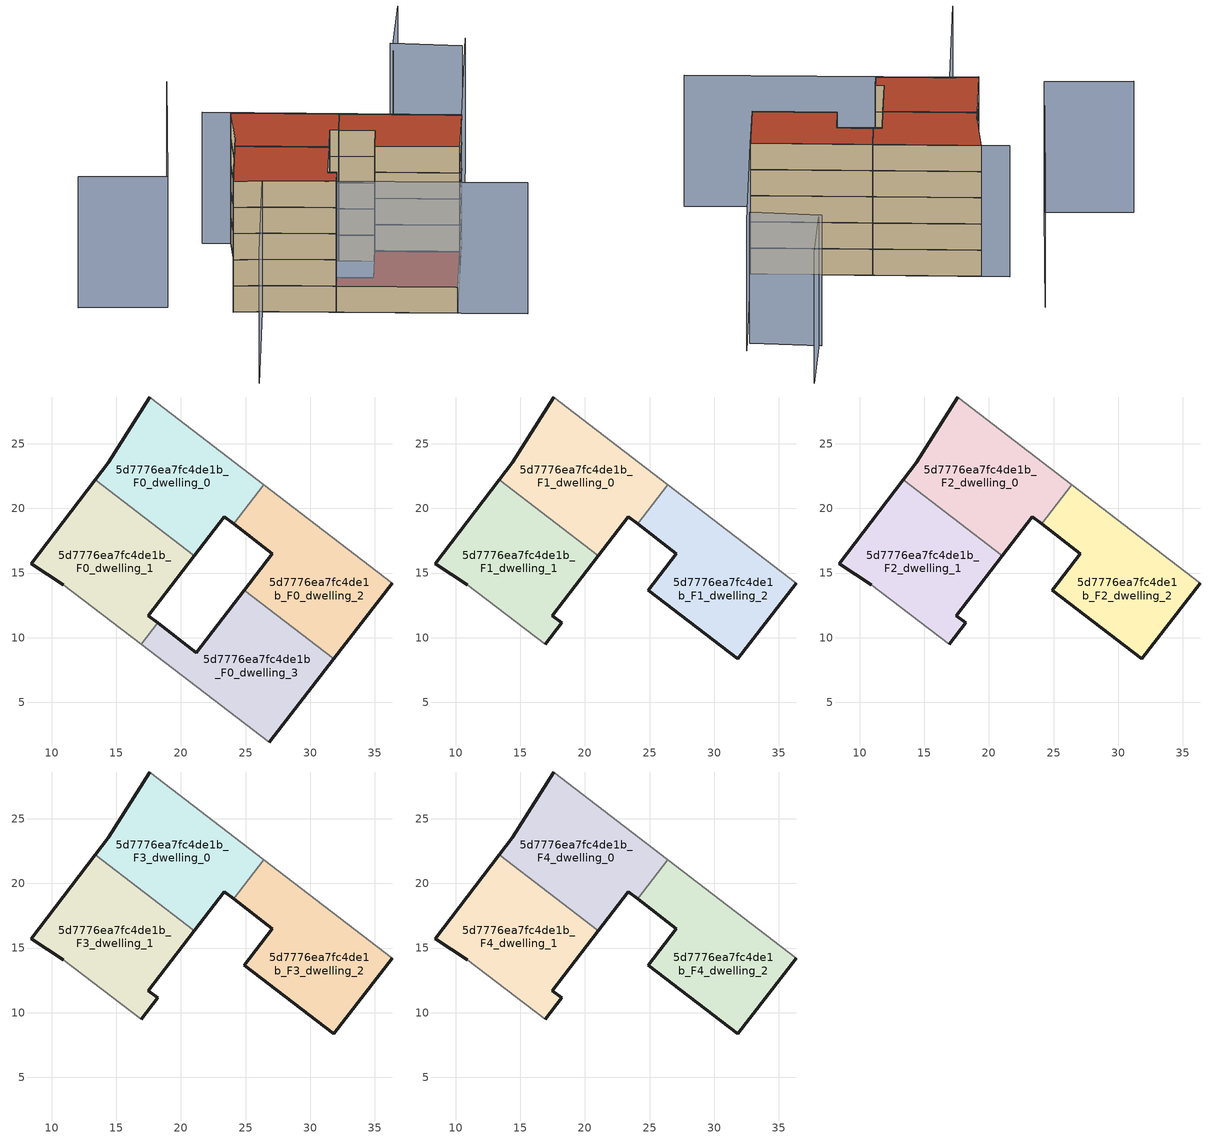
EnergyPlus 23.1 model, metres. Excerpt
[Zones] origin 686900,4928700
5d7776ea7fc4de1b_F0_dwelling_0
 floor ground (EU_floor_Construction): 24.07,18.8 26.4,21.83 17.58,28.62 14.37,23.52 13.38,22.22 21.05,16.33 23.37,19.34 z0
 wall outside (EU_wall_Construction): 24.07,18.8 23.37,19.34 21.05,16.33 / 13.38,22.22 14.37,23.52 17.58,28.62 z0:3
 wall adiabatic (EU_wall_Construction): 17.58,28.62 26.4,21.83 z0:3
 wall to 5d7776ea7fc4de1b_F0_dwelling_2 (EU_wall_Construction): 26.4,21.83 24.07,18.8 z0:3
 wall to 5d7776ea7fc4de1b_F0_dwelling_1 (EU_wall_Construction): 21.05,16.33 13.38,22.22 z0:3
5d7776ea7fc4de1b_F0_dwelling_1
 floor ground (EU_floor_Construction): 18.19,11.15 17.48,11.7 21.05,16.33 13.38,22.22 8.43,15.74 10.89,14.1 16.92,9.5 z0
 wall outside (EU_wall_Construction): 21.05,16.33 17.48,11.7 18.19,11.15 / 10.89,14.1 8.43,15.74 13.38,22.22 z0:3
 wall adiabatic (EU_wall_Construction): 16.92,9.5 10.89,14.1 z0:3
 wall to 5d7776ea7fc4de1b_F0_dwelling_3 (EU_wall_Construction): 18.19,11.15 16.92,9.5 z0:3
5d7776ea7fc4de1b_F0_dwelling_2
 floor ground (EU_floor_Construction): 31.82,8.37 36.34,14.2 26.4,21.83 24.07,18.8 27.06,16.5 24.9,13.69 z0
 wall outside (EU_wall_Construction): 36.34,14.2 31.82,8.37 / 24.9,13.69 27.06,16.5 24.07,18.8 z0:3
 wall adiabatic (EU_wall_Construction): 26.4,21.83 36.34,14.2 z0:3
 wall to 5d7776ea7fc4de1b_F0_dwelling_3 (EU_wall_Construction): 31.82,8.37 24.9,13.69 z0:3
5d7776ea7fc4de1b_F0_dwelling_3
 floor ground (EU_floor_Construction): 26.83,1.94 31.82,8.37 24.9,13.69 21.18,8.86 18.19,11.15 16.92,9.5 z0
 wall outside (EU_wall_Construction): 31.82,8.37 26.83,1.94 / 18.19,11.15 21.18,8.86 24.9,13.69 z0:3
 wall adiabatic (EU_wall_Construction): 26.83,1.94 16.92,9.5 z0:3
 roof outside (EU_roof_Construction): 31.82,8.37 26.83,1.94 16.92,9.5 18.19,11.15 21.18,8.86 24.9,13.69 z3
5d7776ea7fc4de1b_F1_dwelling_0
 floor to 5d7776ea7fc4de1b_F0_dwelling_0 (EU_floor_Construction): 24.07,18.8 26.4,21.83 17.58,28.62 14.37,23.52 13.38,22.22 21.05,16.33 23.37,19.34 z3
 wall outside (EU_wall_Construction): 24.07,18.8 23.37,19.34 21.05,16.33 / 13.38,22.22 14.37,23.52 17.58,28.62 z3:6
 wall adiabatic (EU_wall_Construction): 17.58,28.62 26.4,21.83 z3:6
 wall to 5d7776ea7fc4de1b_F1_dwelling_2 (EU_wall_Construction): 26.4,21.83 24.07,18.8 z3:6
 wall to 5d7776ea7fc4de1b_F1_dwelling_1 (EU_wall_Construction): 21.05,16.33 13.38,22.22 z3:6
5d7776ea7fc4de1b_F1_dwelling_1
 floor to 5d7776ea7fc4de1b_F0_dwelling_1 (EU_floor_Construction): 18.19,11.15 17.48,11.7 21.05,16.33 13.38,22.22 8.43,15.74 10.89,14.1 16.92,9.5 z3
 wall outside (EU_wall_Construction): 21.05,16.33 17.48,11.7 18.19,11.15 16.92,9.5 / 10.89,14.1 8.43,15.74 13.38,22.22 z3:6
 wall adiabatic (EU_wall_Construction): 16.92,9.5 10.89,14.1 z3:6
5d7776ea7fc4de1b_F1_dwelling_2
 floor to 5d7776ea7fc4de1b_F0_dwelling_2 (EU_floor_Construction): 31.82,8.37 36.34,14.2 26.4,21.83 24.07,18.8 27.06,16.5 24.9,13.69 z3
 wall outside (EU_wall_Construction): 36.34,14.2 31.82,8.37 24.9,13.69 27.06,16.5 24.07,18.8 z3:6
 wall adiabatic (EU_wall_Construction): 26.4,21.83 36.34,14.2 z3:6
5d7776ea7fc4de1b_F2_dwelling_0
 floor to 5d7776ea7fc4de1b_F1_dwelling_0 (EU_floor_Construction): 24.07,18.8 26.4,21.83 17.58,28.62 14.37,23.52 13.38,22.22 21.05,16.33 23.37,19.34 z6
 wall outside (EU_wall_Construction): 24.07,18.8 23.37,19.34 21.05,16.33 / 13.38,22.22 14.37,23.52 17.58,28.62 z6:9
 wall adiabatic (EU_wall_Construction): 17.58,28.62 26.4,21.83 z6:9
 wall to 5d7776ea7fc4de1b_F2_dwelling_2 (EU_wall_Construction): 26.4,21.83 24.07,18.8 z6:9
 wall to 5d7776ea7fc4de1b_F2_dwelling_1 (EU_wall_Construction): 21.05,16.33 13.38,22.22 z6:9
5d7776ea7fc4de1b_F2_dwelling_1
 floor to 5d7776ea7fc4de1b_F1_dwelling_1 (EU_floor_Construction): 18.19,11.15 17.48,11.7 21.05,16.33 13.38,22.22 8.43,15.74 10.89,14.1 16.92,9.5 z6
 wall outside (EU_wall_Construction): 21.05,16.33 17.48,11.7 18.19,11.15 16.92,9.5 / 10.89,14.1 8.43,15.74 13.38,22.22 z6:9
 wall adiabatic (EU_wall_Construction): 16.92,9.5 10.89,14.1 z6:9
5d7776ea7fc4de1b_F2_dwelling_2
 floor to 5d7776ea7fc4de1b_F1_dwelling_2 (EU_floor_Construction): 31.82,8.37 36.34,14.2 26.4,21.83 24.07,18.8 27.06,16.5 24.9,13.69 z6
 wall outside (EU_wall_Construction): 36.34,14.2 31.82,8.37 24.9,13.69 27.06,16.5 24.07,18.8 z6:9
 wall adiabatic (EU_wall_Construction): 26.4,21.83 36.34,14.2 z6:9
5d7776ea7fc4de1b_F3_dwelling_0
 floor to 5d7776ea7fc4de1b_F2_dwelling_0 (EU_floor_Construction): 24.07,18.8 26.4,21.83 17.58,28.62 14.37,23.52 13.38,22.22 21.05,16.33 23.37,19.34 z9
 wall outside (EU_wall_Construction): 24.07,18.8 23.37,19.34 21.05,16.33 / 13.38,22.22 14.37,23.52 17.58,28.62 z9:12
 wall adiabatic (EU_wall_Construction): 17.58,28.62 26.4,21.83 z9:12
 wall to 5d7776ea7fc4de1b_F3_dwelling_2 (EU_wall_Construction): 26.4,21.83 24.07,18.8 z9:12
 wall to 5d7776ea7fc4de1b_F3_dwelling_1 (EU_wall_Construction): 21.05,16.33 13.38,22.22 z9:12
5d7776ea7fc4de1b_F3_dwelling_1
 floor to 5d7776ea7fc4de1b_F2_dwelling_1 (EU_floor_Construction): 18.19,11.15 17.48,11.7 21.05,16.33 13.38,22.22 8.43,15.74 10.89,14.1 16.92,9.5 z9
 wall outside (EU_wall_Construction): 21.05,16.33 17.48,11.7 18.19,11.15 16.92,9.5 / 10.89,14.1 8.43,15.74 13.38,22.22 z9:12
 wall adiabatic (EU_wall_Construction): 16.92,9.5 10.89,14.1 z9:12
5d7776ea7fc4de1b_F3_dwelling_2
 floor to 5d7776ea7fc4de1b_F2_dwelling_2 (EU_floor_Construction): 31.82,8.37 36.34,14.2 26.4,21.83 24.07,18.8 27.06,16.5 24.9,13.69 z9
 wall outside (EU_wall_Construction): 36.34,14.2 31.82,8.37 24.9,13.69 27.06,16.5 24.07,18.8 z9:12
 wall adiabatic (EU_wall_Construction): 26.4,21.83 36.34,14.2 z9:12
5d7776ea7fc4de1b_F4_dwelling_0
 floor to 5d7776ea7fc4de1b_F3_dwelling_0 (EU_floor_Construction): 24.07,18.8 26.4,21.83 17.58,28.62 14.37,23.52 13.38,22.22 21.05,16.33 23.37,19.34 z12
 wall outside (EU_wall_Construction): 24.07,18.8 23.37,19.34 21.05,16.33 / 13.38,22.22 14.37,23.52 17.58,28.62 z12:15
 wall adiabatic (EU_wall_Construction): 17.58,28.62 26.4,21.83 z12:15
 wall to 5d7776ea7fc4de1b_F4_dwelling_2 (EU_wall_Construction): 26.4,21.83 24.07,18.8 z12:15
 wall to 5d7776ea7fc4de1b_F4_dwelling_1 (EU_wall_Construction): 21.05,16.33 13.38,22.22 z12:15
 roof outside (EU_roof_Construction): 26.4,21.83 24.07,18.8 23.37,19.34 21.05,16.33 13.38,22.22 14.37,23.52 17.58,28.62 z15
5d7776ea7fc4de1b_F4_dwelling_1
 floor to 5d7776ea7fc4de1b_F3_dwelling_1 (EU_floor_Construction): 18.19,11.15 17.48,11.7 21.05,16.33 13.38,22.22 8.43,15.74 10.89,14.1 16.92,9.5 z12
 wall outside (EU_wall_Construction): 21.05,16.33 17.48,11.7 18.19,11.15 16.92,9.5 / 10.89,14.1 8.43,15.74 13.38,22.22 z12:15
 wall adiabatic (EU_wall_Construction): 16.92,9.5 10.89,14.1 z12:15
 roof outside (EU_roof_Construction): 21.05,16.33 17.48,11.7 18.19,11.15 16.92,9.5 10.89,14.1 8.43,15.74 13.38,22.22 z15
5d7776ea7fc4de1b_F4_dwelling_2
 floor to 5d7776ea7fc4de1b_F3_dwelling_2 (EU_floor_Construction): 31.82,8.37 36.34,14.2 26.4,21.83 24.07,18.8 27.06,16.5 24.9,13.69 z12
 wall outside (EU_wall_Construction): 36.34,14.2 31.82,8.37 24.9,13.69 27.06,16.5 24.07,18.8 z12:15
 wall adiabatic (EU_wall_Construction): 26.4,21.83 36.34,14.2 z12:15
 roof outside (EU_roof_Construction): 36.34,14.2 31.82,8.37 24.9,13.69 27.06,16.5 24.07,18.8 26.4,21.83 z15
shading: 0.98,1.11 10.89,14.1 / 10.89,14.1 32.55,-2.42 / 47.05,28.13 36.33,14.2 / 36.33,14.2 15.24,30.41 / 16.45,38.19 3.71,20.66 / 3.71,20.66 -3.74,26.07 / 45.77,26.91 40.21,31.77 / 45.87,38.15 40.69,31.9 z0:15
[Building]
EU S2 Campaign: North Axis=0; Terrain=City; Solar Distribution=FullExterior
[Site:Location]
Bologna: Latitude=44.5; Longitude=11.25; Time Zone=1; Elevation=37
[SizingPeriod:WeatherFileDays]
AnnualSizingPeriod: Begin Month=1; Begin Day of Month=1; End Month=12; End Day of Month=31; Day of Week for Start Day=Monday; Use Weather File Daylight Saving Period=No; Use Weather File Rain and Snow Indicators=No
[MATERIAL]
EU_InternalMass_Material: Roughness=MediumRough; Thickness=0.1; Conductivity=1; Density=1800; Specific Heat=900; Thermal Absorptance=0.9; Solar Absorptance=0.7; Visible Absorptance=0.7
[MATERIAL:NOMASS] Roughness=MediumRough; Thermal Absorptance=0.9; Solar Absorptance=0.7; Visible Absorptance=0.7
Name | Thermal Resistance
EU_wall_NoMass | 0.905828
EU_roof_NoMass | 0.37593
EU_floor_NoMass | 0.67114
[CONSTRUCTION]
EU_wall_Construction: EU_wall_NoMass
EU_roof_Construction: EU_roof_NoMass
EU_floor_Construction: EU_floor_NoMass
EU_InternalMass_Construction: EU_InternalMass_Material
[ZONE] Type=1; Multiplier=1; Ceiling Height=autocalculate; Floor Area=autocalculate; Part of Total Floor Area=Yes
Name | Volume
5d7776ea7fc4de1b_F0_dwelling_0; 5d7776ea7fc4de1b_F1_dwelling_0; 5d7776ea7fc4de1b_F2_dwelling_0; 5d7776ea7fc4de1b_F3_dwelling_0; 5d7776ea7fc4de1b_F4_dwelling_0 | 236.769
5d7776ea7fc4de1b_F0_dwelling_1; 5d7776ea7fc4de1b_F1_dwelling_1; 5d7776ea7fc4de1b_F2_dwelling_1; 5d7776ea7fc4de1b_F3_dwelling_1; 5d7776ea7fc4de1b_F4_dwelling_1 | 236.755
5d7776ea7fc4de1b_F0_dwelling_2; 5d7776ea7fc4de1b_F1_dwelling_2; 5d7776ea7fc4de1b_F2_dwelling_2; 5d7776ea7fc4de1b_F3_dwelling_2; 5d7776ea7fc4de1b_F4_dwelling_2 | 236.771
5d7776ea7fc4de1b_F0_dwelling_3 | 236.751
[INTERNALMASS] Construction=EU_InternalMass_Construction
Name | Zone or ZoneList | Surface Area
5d7776ea7fc4de1b_F0_dwelling_0_EU_InternalMass | 5d7776ea7fc4de1b_F0_dwelling_0 | 78.9227
5d7776ea7fc4de1b_F0_dwelling_1_EU_InternalMass | 5d7776ea7fc4de1b_F0_dwelling_1 | 78.9182
5d7776ea7fc4de1b_F0_dwelling_2_EU_InternalMass | 5d7776ea7fc4de1b_F0_dwelling_2 | 78.9238
5d7776ea7fc4de1b_F0_dwelling_3_EU_InternalMass | 5d7776ea7fc4de1b_F0_dwelling_3 | 78.9173
5d7776ea7fc4de1b_F1_dwelling_0_EU_InternalMass | 5d7776ea7fc4de1b_F1_dwelling_0 | 105.23
5d7776ea7fc4de1b_F1_dwelling_1_EU_InternalMass | 5d7776ea7fc4de1b_F1_dwelling_1 | 105.234
5d7776ea7fc4de1b_F1_dwelling_2_EU_InternalMass | 5d7776ea7fc4de1b_F1_dwelling_2 | 105.223
5d7776ea7fc4de1b_F2_dwelling_0_EU_InternalMass | 5d7776ea7fc4de1b_F2_dwelling_0 | 105.23
5d7776ea7fc4de1b_F2_dwelling_1_EU_InternalMass | 5d7776ea7fc4de1b_F2_dwelling_1 | 105.234
5d7776ea7fc4de1b_F2_dwelling_2_EU_InternalMass | 5d7776ea7fc4de1b_F2_dwelling_2 | 105.223
5d7776ea7fc4de1b_F3_dwelling_0_EU_InternalMass | 5d7776ea7fc4de1b_F3_dwelling_0 | 105.23
5d7776ea7fc4de1b_F3_dwelling_1_EU_InternalMass | 5d7776ea7fc4de1b_F3_dwelling_1 | 105.234
5d7776ea7fc4de1b_F3_dwelling_2_EU_InternalMass | 5d7776ea7fc4de1b_F3_dwelling_2 | 105.223
5d7776ea7fc4de1b_F4_dwelling_0_EU_InternalMass | 5d7776ea7fc4de1b_F4_dwelling_0 | 105.23
5d7776ea7fc4de1b_F4_dwelling_1_EU_InternalMass | 5d7776ea7fc4de1b_F4_dwelling_1 | 105.234
5d7776ea7fc4de1b_F4_dwelling_2_EU_InternalMass | 5d7776ea7fc4de1b_F4_dwelling_2 | 105.223
[OTHEREQUIPMENT] Fuel Type=Electricity; Design Level Calculation Method=Watts/Area; Power per Zone Floor Area=1; Fraction Latent=0; Fraction Radiant=0; Fraction Lost=0; Carbon Dioxide Generation Rate=0; EndUse Subcategory=EU_Step8_InternalGains
Name | Zone or ZoneList or Space or SpaceList | Schedule
EU_Step8_InternalGain_5d7776ea7fc4de1b_F0_dwelling_0_f000 | 5d7776ea7fc4de1b_F0_dwelling_0 | EU_Step8_GainSchedule_5d7776ea7fc4de1b_F0_dwelling_0_f000
EU_Step8_InternalGain_5d7776ea7fc4de1b_F0_dwelling_1_f000 | 5d7776ea7fc4de1b_F0_dwelling_1 | EU_Step8_GainSchedule_5d7776ea7fc4de1b_F0_dwelling_1_f000
EU_Step8_InternalGain_5d7776ea7fc4de1b_F0_dwelling_2_f000 | 5d7776ea7fc4de1b_F0_dwelling_2 | EU_Step8_GainSchedule_5d7776ea7fc4de1b_F0_dwelling_2_f000
EU_Step8_InternalGain_5d7776ea7fc4de1b_F0_dwelling_3_f000 | 5d7776ea7fc4de1b_F0_dwelling_3 | EU_Step8_GainSchedule_5d7776ea7fc4de1b_F0_dwelling_3_f000
EU_Step8_InternalGain_5d7776ea7fc4de1b_F1_dwelling_0_f000 | 5d7776ea7fc4de1b_F1_dwelling_0 | EU_Step8_GainSchedule_5d7776ea7fc4de1b_F1_dwelling_0_f000
EU_Step8_InternalGain_5d7776ea7fc4de1b_F1_dwelling_1_f000 | 5d7776ea7fc4de1b_F1_dwelling_1 | EU_Step8_GainSchedule_5d7776ea7fc4de1b_F1_dwelling_1_f000
EU_Step8_InternalGain_5d7776ea7fc4de1b_F1_dwelling_2_f000 | 5d7776ea7fc4de1b_F1_dwelling_2 | EU_Step8_GainSchedule_5d7776ea7fc4de1b_F1_dwelling_2_f000
EU_Step8_InternalGain_5d7776ea7fc4de1b_F2_dwelling_0_f000 | 5d7776ea7fc4de1b_F2_dwelling_0 | EU_Step8_GainSchedule_5d7776ea7fc4de1b_F2_dwelling_0_f000
EU_Step8_InternalGain_5d7776ea7fc4de1b_F2_dwelling_1_f000 | 5d7776ea7fc4de1b_F2_dwelling_1 | EU_Step8_GainSchedule_5d7776ea7fc4de1b_F2_dwelling_1_f000
EU_Step8_InternalGain_5d7776ea7fc4de1b_F2_dwelling_2_f000 | 5d7776ea7fc4de1b_F2_dwelling_2 | EU_Step8_GainSchedule_5d7776ea7fc4de1b_F2_dwelling_2_f000
EU_Step8_InternalGain_5d7776ea7fc4de1b_F3_dwelling_0_f000 | 5d7776ea7fc4de1b_F3_dwelling_0 | EU_Step8_GainSchedule_5d7776ea7fc4de1b_F3_dwelling_0_f000
EU_Step8_InternalGain_5d7776ea7fc4de1b_F3_dwelling_1_f000 | 5d7776ea7fc4de1b_F3_dwelling_1 | EU_Step8_GainSchedule_5d7776ea7fc4de1b_F3_dwelling_1_f000
EU_Step8_InternalGain_5d7776ea7fc4de1b_F3_dwelling_2_f000 | 5d7776ea7fc4de1b_F3_dwelling_2 | EU_Step8_GainSchedule_5d7776ea7fc4de1b_F3_dwelling_2_f000
EU_Step8_InternalGain_5d7776ea7fc4de1b_F4_dwelling_0_f000 | 5d7776ea7fc4de1b_F4_dwelling_0 | EU_Step8_GainSchedule_5d7776ea7fc4de1b_F4_dwelling_0_f000
EU_Step8_InternalGain_5d7776ea7fc4de1b_F4_dwelling_1_f000 | 5d7776ea7fc4de1b_F4_dwelling_1 | EU_Step8_GainSchedule_5d7776ea7fc4de1b_F4_dwelling_1_f000
EU_Step8_InternalGain_5d7776ea7fc4de1b_F4_dwelling_2_f000 | 5d7776ea7fc4de1b_F4_dwelling_2 | EU_Step8_GainSchedule_5d7776ea7fc4de1b_F4_dwelling_2_f000
[ZONEVENTILATION:DESIGNFLOWRATE] Schedule=EU_AlwaysOn; Design Flow Rate Calculation Method=AirChanges/Hour; Air Changes per Hour=0.73129; Ventilation Type=Natural; Fan Pressure Rise=0; Fan Total Efficiency=1; Constant Term Coefficient=1; Temperature Term Coefficient=0; Velocity Term Coefficient=0; Velocity Squared Term Coefficient=0; Minimum Indoor Temperature=-100; Maximum Indoor Temperature=100; Delta Temperature=-100; Minimum Outdoor Temperature=-100; Maximum Outdoor Temperature=100; Maximum Wind Speed=40
Name | Zone or ZoneList or Space or SpaceList
EU_ConstantAir_5d7776ea7fc4de1b_F0_dwelling_0 | 5d7776ea7fc4de1b_F0_dwelling_0
EU_ConstantAir_5d7776ea7fc4de1b_F0_dwelling_1 | 5d7776ea7fc4de1b_F0_dwelling_1
EU_ConstantAir_5d7776ea7fc4de1b_F0_dwelling_2 | 5d7776ea7fc4de1b_F0_dwelling_2
EU_ConstantAir_5d7776ea7fc4de1b_F0_dwelling_3 | 5d7776ea7fc4de1b_F0_dwelling_3
EU_ConstantAir_5d7776ea7fc4de1b_F1_dwelling_0 | 5d7776ea7fc4de1b_F1_dwelling_0
EU_ConstantAir_5d7776ea7fc4de1b_F1_dwelling_1 | 5d7776ea7fc4de1b_F1_dwelling_1
EU_ConstantAir_5d7776ea7fc4de1b_F1_dwelling_2 | 5d7776ea7fc4de1b_F1_dwelling_2
EU_ConstantAir_5d7776ea7fc4de1b_F2_dwelling_0 | 5d7776ea7fc4de1b_F2_dwelling_0
EU_ConstantAir_5d7776ea7fc4de1b_F2_dwelling_1 | 5d7776ea7fc4de1b_F2_dwelling_1
EU_ConstantAir_5d7776ea7fc4de1b_F2_dwelling_2 | 5d7776ea7fc4de1b_F2_dwelling_2
EU_ConstantAir_5d7776ea7fc4de1b_F3_dwelling_0 | 5d7776ea7fc4de1b_F3_dwelling_0
EU_ConstantAir_5d7776ea7fc4de1b_F3_dwelling_1 | 5d7776ea7fc4de1b_F3_dwelling_1
EU_ConstantAir_5d7776ea7fc4de1b_F3_dwelling_2 | 5d7776ea7fc4de1b_F3_dwelling_2
EU_ConstantAir_5d7776ea7fc4de1b_F4_dwelling_0 | 5d7776ea7fc4de1b_F4_dwelling_0
EU_ConstantAir_5d7776ea7fc4de1b_F4_dwelling_1 | 5d7776ea7fc4de1b_F4_dwelling_1
EU_ConstantAir_5d7776ea7fc4de1b_F4_dwelling_2 | 5d7776ea7fc4de1b_F4_dwelling_2
[HVACTEMPLATE:THERMOSTAT] Constant Heating Setpoint=20; Constant Cooling Setpoint=50
EU_HeatOnly_5d7776ea7fc4de1b_F0_dwelling_0; EU_HeatOnly_5d7776ea7fc4de1b_F0_dwelling_1; EU_HeatOnly_5d7776ea7fc4de1b_F0_dwelling_2; EU_HeatOnly_5d7776ea7fc4de1b_F0_dwelling_3; EU_HeatOnly_5d7776ea7fc4de1b_F1_dwelling_0; EU_HeatOnly_5d7776ea7fc4de1b_F1_dwelling_1; EU_HeatOnly_5d7776ea7fc4de1b_F1_dwelling_2; EU_HeatOnly_5d7776ea7fc4de1b_F2_dwelling_0; EU_HeatOnly_5d7776ea7fc4de1b_F2_dwelling_1; EU_HeatOnly_5d7776ea7fc4de1b_F2_dwelling_2; EU_HeatOnly_5d7776ea7fc4de1b_F3_dwelling_0; EU_HeatOnly_5d7776ea7fc4de1b_F3_dwelling_1; EU_HeatOnly_5d7776ea7fc4de1b_F3_dwelling_2; EU_HeatOnly_5d7776ea7fc4de1b_F4_dwelling_0; EU_HeatOnly_5d7776ea7fc4de1b_F4_dwelling_1; EU_HeatOnly_5d7776ea7fc4de1b_F4_dwelling_2
[HVACTEMPLATE:ZONE:IDEALLOADSAIRSYSTEM] System Availability Schedule=EU_AlwaysOn; Maximum Heating Supply Air Temperature=50; Minimum Cooling Supply Air Temperature=13; Maximum Heating Supply Air Humidity Ratio=0.0156; Minimum Cooling Supply Air Humidity Ratio=0.0077; Heating Limit=NoLimit; Cooling Limit=NoLimit; Heating Availability Schedule=EU_AlwaysOn; Cooling Availability Schedule=EU_CoolingOff; Dehumidification Control Type=ConstantSensibleHeatRatio; Cooling Sensible Heat Ratio=0.7; Dehumidification Setpoint=60; Humidification Control Type=None; Humidification Setpoint=30; Outdoor Air Method=None; Outdoor Air Flow Rate per Person=0.00944; Outdoor Air Flow Rate per Zone Floor Area=0; Outdoor Air Flow Rate per Zone=0; Demand Controlled Ventilation Type=None; Outdoor Air Economizer Type=NoEconomizer; Heat Recovery Type=None; Sensible Heat Recovery Effectiveness=0.7; Latent Heat Recovery Effectiveness=0.65
Name | Template Thermostat
5d7776ea7fc4de1b_F0_dwelling_0 | EU_HeatOnly_5d7776ea7fc4de1b_F0_dwelling_0
5d7776ea7fc4de1b_F0_dwelling_1 | EU_HeatOnly_5d7776ea7fc4de1b_F0_dwelling_1
5d7776ea7fc4de1b_F0_dwelling_2 | EU_HeatOnly_5d7776ea7fc4de1b_F0_dwelling_2
5d7776ea7fc4de1b_F0_dwelling_3 | EU_HeatOnly_5d7776ea7fc4de1b_F0_dwelling_3
5d7776ea7fc4de1b_F1_dwelling_0 | EU_HeatOnly_5d7776ea7fc4de1b_F1_dwelling_0
5d7776ea7fc4de1b_F1_dwelling_1 | EU_HeatOnly_5d7776ea7fc4de1b_F1_dwelling_1
5d7776ea7fc4de1b_F1_dwelling_2 | EU_HeatOnly_5d7776ea7fc4de1b_F1_dwelling_2
5d7776ea7fc4de1b_F2_dwelling_0 | EU_HeatOnly_5d7776ea7fc4de1b_F2_dwelling_0
5d7776ea7fc4de1b_F2_dwelling_1 | EU_HeatOnly_5d7776ea7fc4de1b_F2_dwelling_1
5d7776ea7fc4de1b_F2_dwelling_2 | EU_HeatOnly_5d7776ea7fc4de1b_F2_dwelling_2
5d7776ea7fc4de1b_F3_dwelling_0 | EU_HeatOnly_5d7776ea7fc4de1b_F3_dwelling_0
5d7776ea7fc4de1b_F3_dwelling_1 | EU_HeatOnly_5d7776ea7fc4de1b_F3_dwelling_1
5d7776ea7fc4de1b_F3_dwelling_2 | EU_HeatOnly_5d7776ea7fc4de1b_F3_dwelling_2
5d7776ea7fc4de1b_F4_dwelling_0 | EU_HeatOnly_5d7776ea7fc4de1b_F4_dwelling_0
5d7776ea7fc4de1b_F4_dwelling_1 | EU_HeatOnly_5d7776ea7fc4de1b_F4_dwelling_1
5d7776ea7fc4de1b_F4_dwelling_2 | EU_HeatOnly_5d7776ea7fc4de1b_F4_dwelling_2
[SIZING:ZONE] Zone Cooling Design Supply Air Temperature Input Method=SupplyAirTemperature; Zone Cooling Design Supply Air Temperature=13; Zone Heating Design Supply Air Temperature Input Method=SupplyAirTemperature; Zone Heating Design Supply Air Temperature=50; Zone Cooling Design Supply Air Humidity Ratio=0.008; Zone Heating Design Supply Air Humidity Ratio=0.008; Cooling Design Air Flow Method=DesignDay; Cooling Design Air Flow Rate=0; Cooling Minimum Air Flow per Zone Floor Area=0.000762; Cooling Minimum Air Flow=0; Cooling Minimum Air Flow Fraction=0.2; Heating Design Air Flow Method=DesignDay; Heating Design Air Flow Rate=0; Heating Maximum Air Flow per Zone Floor Area=0.002032; Heating Maximum Air Flow=0.141576; Heating Maximum Air Flow Fraction=0.3; Account for Dedicated Outdoor Air System=No; Dedicated Outdoor Air System Control Strategy=NeutralSupplyAir; Dedicated Outdoor Air Low Setpoint Temperature for Design=autosize; Dedicated Outdoor Air High Setpoint Temperature for Design=autosize; Zone Load Sizing Method=Sensible Load Only No Latent Load; Zone Latent Cooling Design Supply Air Humidity Ratio Input Method=HumidityRatioDifference; Zone Cooling Design Supply Air Humidity Ratio Difference=0.005; Zone Latent Heating Design Supply Air Humidity Ratio Input Method=HumidityRatioDifference; Zone Humidification Design Supply Air Humidity Ratio Difference=0.005
5d7776ea7fc4de1b_F0_dwelling_0; 5d7776ea7fc4de1b_F0_dwelling_1; 5d7776ea7fc4de1b_F0_dwelling_2; 5d7776ea7fc4de1b_F0_dwelling_3; 5d7776ea7fc4de1b_F1_dwelling_0; 5d7776ea7fc4de1b_F1_dwelling_1; 5d7776ea7fc4de1b_F1_dwelling_2; 5d7776ea7fc4de1b_F2_dwelling_0; 5d7776ea7fc4de1b_F2_dwelling_1; 5d7776ea7fc4de1b_F2_dwelling_2; 5d7776ea7fc4de1b_F3_dwelling_0; 5d7776ea7fc4de1b_F3_dwelling_1; 5d7776ea7fc4de1b_F3_dwelling_2; 5d7776ea7fc4de1b_F4_dwelling_0; 5d7776ea7fc4de1b_F4_dwelling_1; 5d7776ea7fc4de1b_F4_dwelling_2
[SCHEDULE:CONSTANT]
Name | Hourly Value
EU_AlwaysOn | 1
EU_CoolingOff | 0
[SCHEDULE:FILE] Column Number=1; Rows to Skip at Top=0; Number of Hours of Data=8760; Column Separator=Comma; Interpolate to Timestep=No; Minutes per Item=60; Adjust Schedule for Daylight Savings=Yes
Name | File
EU_Step8_GainSchedule_5d7776ea7fc4de1b_F0_dwelling_0_f000 | ../../schedules/5d7776ea7fc4de1b/5d7776ea7fc4de1b_F0_dwelling_0_f000_gain.csv
EU_Step8_GainSchedule_5d7776ea7fc4de1b_F0_dwelling_1_f000 | ../../schedules/5d7776ea7fc4de1b/5d7776ea7fc4de1b_F0_dwelling_1_f000_gain.csv
EU_Step8_GainSchedule_5d7776ea7fc4de1b_F0_dwelling_2_f000 | ../../schedules/5d7776ea7fc4de1b/5d7776ea7fc4de1b_F0_dwelling_2_f000_gain.csv
EU_Step8_GainSchedule_5d7776ea7fc4de1b_F0_dwelling_3_f000 | ../../schedules/5d7776ea7fc4de1b/5d7776ea7fc4de1b_F0_dwelling_3_f000_gain.csv
EU_Step8_GainSchedule_5d7776ea7fc4de1b_F1_dwelling_0_f000 | ../../schedules/5d7776ea7fc4de1b/5d7776ea7fc4de1b_F1_dwelling_0_f000_gain.csv
EU_Step8_GainSchedule_5d7776ea7fc4de1b_F1_dwelling_1_f000 | ../../schedules/5d7776ea7fc4de1b/5d7776ea7fc4de1b_F1_dwelling_1_f000_gain.csv
EU_Step8_GainSchedule_5d7776ea7fc4de1b_F1_dwelling_2_f000 | ../../schedules/5d7776ea7fc4de1b/5d7776ea7fc4de1b_F1_dwelling_2_f000_gain.csv
EU_Step8_GainSchedule_5d7776ea7fc4de1b_F2_dwelling_0_f000 | ../../schedules/5d7776ea7fc4de1b/5d7776ea7fc4de1b_F2_dwelling_0_f000_gain.csv
EU_Step8_GainSchedule_5d7776ea7fc4de1b_F2_dwelling_1_f000 | ../../schedules/5d7776ea7fc4de1b/5d7776ea7fc4de1b_F2_dwelling_1_f000_gain.csv
EU_Step8_GainSchedule_5d7776ea7fc4de1b_F2_dwelling_2_f000 | ../../schedules/5d7776ea7fc4de1b/5d7776ea7fc4de1b_F2_dwelling_2_f000_gain.csv
EU_Step8_GainSchedule_5d7776ea7fc4de1b_F3_dwelling_0_f000 | ../../schedules/5d7776ea7fc4de1b/5d7776ea7fc4de1b_F3_dwelling_0_f000_gain.csv
EU_Step8_GainSchedule_5d7776ea7fc4de1b_F3_dwelling_1_f000 | ../../schedules/5d7776ea7fc4de1b/5d7776ea7fc4de1b_F3_dwelling_1_f000_gain.csv
EU_Step8_GainSchedule_5d7776ea7fc4de1b_F3_dwelling_2_f000 | ../../schedules/5d7776ea7fc4de1b/5d7776ea7fc4de1b_F3_dwelling_2_f000_gain.csv
EU_Step8_GainSchedule_5d7776ea7fc4de1b_F4_dwelling_0_f000 | ../../schedules/5d7776ea7fc4de1b/5d7776ea7fc4de1b_F4_dwelling_0_f000_gain.csv
EU_Step8_GainSchedule_5d7776ea7fc4de1b_F4_dwelling_1_f000 | ../../schedules/5d7776ea7fc4de1b/5d7776ea7fc4de1b_F4_dwelling_1_f000_gain.csv
EU_Step8_GainSchedule_5d7776ea7fc4de1b_F4_dwelling_2_f000 | ../../schedules/5d7776ea7fc4de1b/5d7776ea7fc4de1b_F4_dwelling_2_f000_gain.csv
